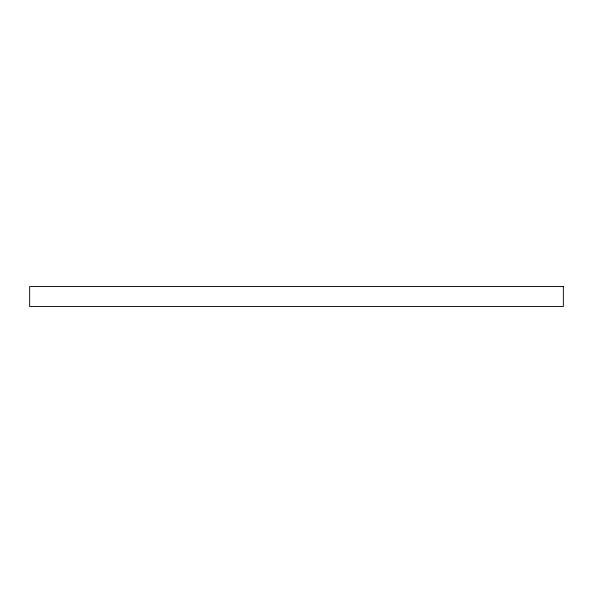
<?xml version="1.0" encoding="UTF-8"?>
<svg xmlns="http://www.w3.org/2000/svg" width="593" height="593" viewBox="0 0 593 593"><rect width="100%" height="100%" fill="white"/><g stroke="black" fill="none" stroke-linecap="round" stroke-linejoin="round"><path stroke-width="0.89" d="M563.35 286.493L29.65 286.493L29.65 306.507L563.35 306.507L563.35 286.493"/></g></svg>
